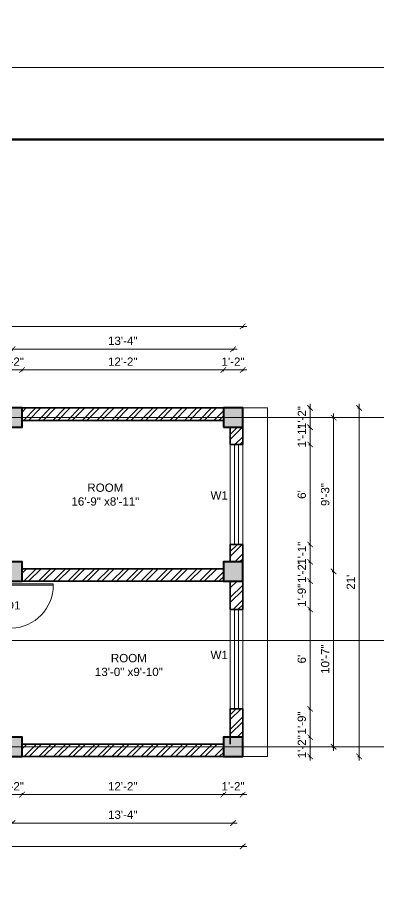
# Model space of a CAD drawing. Header units: inches. Extents: x 122663 to 154153, y 34228 to 39758.
# Drawn here: x 130944 to 131206, y 37755 to 38380 of the extents above; entities that cross this region are included whole.
import ezdxf

# ---------------------------------------------------------------- set-up
doc = ezdxf.new("R2010")
doc.units = ezdxf.units.IN
doc.header["$MEASUREMENT"] = 0
doc.header["$PDMODE"] = 35
for name, color, linetype, lineweight in [('BORDER', 7, 'Continuous', 60), ('Column', 181, 'Continuous', 40), ('Dimension', 130, 'Continuous', 9), ('Hatch', 9, 'Continuous', 9), ('SITE BOUNDARY', 1, 'Continuous', 30), ('TEXT', 255, 'Continuous', 35), ('Walls', 11, 'Continuous', 35), ('Window', 3, 'Continuous', 0), ('Windows', 151, 'Continuous', 15)]:
    doc.layers.add(name, color=color, linetype=linetype, lineweight=lineweight)
doc.styles.get("Standard").update_dxf_attribs({"font": 'arial.ttf'})
doc.dimstyles.get("Standard").update_dxf_attribs({"dimtxt": 6, "dimasz": 4, "dimexe": 0, "dimexo": 6, "dimgap": 3, "dimtad": 1, "dimdec": 0, "dimzin": 0, "dimdsep": 46, "dimlunit": 4, "dimtxsty": 'Standard', "dimblk": 'ARCHTICK', "dimcen": 0.09, "dimdle": 3, "dimclrd": 256, "dimadec": 0, "dimazin": 0, "dimtfac": 1, "dimtdec": 0, "dimtofl": 0, "dimtmove": 0, "dimatfit": 3, "dimfxl": 1, "dimfxlon": 1, "dimtolj": 1, "dimtzin": 0, "dimlwd": -1, "dimarcsym": 0})
pattern_1 = [(45, (8020.12, -708.714), (-5.30330086, 5.30330086), []), (45, (8023.6555, -708.714), (-5.30330086, 5.30330086), [])]
pattern_2 = [(45, (8021.12, -708.714), (-5.30330086, 5.30330086), []), (45, (8024.6555, -708.714), (-5.30330086, 5.30330086), [])]
pattern_3 = [(45, (5400.856, 4e-11), (-5.30330086, 5.30330086), []), (45, (5404.392, 4e-11), (-5.30330086, 5.30330086), [])]

# ---------------------------------------------------------------- blocks, each defined once
blk = doc.blocks.new('colm')
at = {"layer": 'Hatch'}
h = blk.add_hatch(color=256, dxfattribs=at)
h.dxf.hatch_style = 1
h.paths.add_polyline_path([(66705.71, 8319.73), (66705.71, 8307.73), (66717.71, 8307.73), (66717.71, 8319.73)])
at = {"layer": 'Column'}
blk.add_lwpolyline([(66705.71, 8307.73), (66717.71, 8307.73), (66717.71, 8319.73), (66705.71, 8319.73)], close=True, dxfattribs=at)
blk = doc.blocks.new('_ArchTick')
at = {"color": 0, "linetype": 'ByBlock', "const_width": 0.15}
blk.add_lwpolyline([(-0.5, -0.5), (0.5, 0.5)], dxfattribs=at)
blk = doc.blocks.new('*D389')
at = {"layer": 'Defpoints', "color": 0, "transparency": 16777216}
for p in [(130947.34, 38124.52), (130933.34, 38096.99), (130947.34, 38096.99)]:
    blk.add_point(p, dxfattribs=at)
at = {"layer": 'Dimension', "transparency": 16777216}
blk.add_line((130930.34, 38124.52), (130950.34, 38124.52), dxfattribs=at)
at = {"layer": 'Dimension', "color": 0, "lineweight": -2, "transparency": 16777216}
for p, q in [((130933.34, 38123.52), (130933.34, 38124.52)), ((130947.34, 38123.52), (130947.34, 38124.52))]:
    blk.add_line(p, q, dxfattribs=at)
at = {"layer": 'Dimension', "transparency": 16777216, "xscale": 4, "yscale": 4, "zscale": 4, "rotation": 180}
blk.add_blockref('_ArchTick', (130933.34, 38124.52), dxfattribs=at)
at = {"layer": 'Dimension', "transparency": 16777216, "xscale": 4, "yscale": 4, "zscale": 4}
blk.add_blockref('_ArchTick', (130947.34, 38124.52), dxfattribs=at)
at = {"layer": 'Dimension', "color": 0, "lineweight": -2, "transparency": 16777216, "insert": (130940.34, 38130.53), "char_height": 6, "attachment_point": 5}
blk.add_mtext('\\A1;1\'-2"', dxfattribs=at)
blk = doc.blocks.new('*D390')
at = {"layer": 'Defpoints', "color": 0, "transparency": 16777216}
for p in [(131093.21, 38124.52), (130947.34, 38096.99), (131093.21, 38096.99)]:
    blk.add_point(p, dxfattribs=at)
at = {"layer": 'Dimension', "transparency": 16777216}
blk.add_line((130944.34, 38124.52), (131096.21, 38124.52), dxfattribs=at)
at = {"layer": 'Dimension', "color": 0, "lineweight": -2, "transparency": 16777216}
for p, q in [((130947.34, 38123.52), (130947.34, 38124.52)), ((131093.21, 38123.52), (131093.21, 38124.52))]:
    blk.add_line(p, q, dxfattribs=at)
at = {"layer": 'Dimension', "transparency": 16777216, "xscale": 4, "yscale": 4, "zscale": 4, "rotation": 180}
blk.add_blockref('_ArchTick', (130947.34, 38124.52), dxfattribs=at)
at = {"layer": 'Dimension', "transparency": 16777216, "xscale": 4, "yscale": 4, "zscale": 4}
blk.add_blockref('_ArchTick', (131093.21, 38124.52), dxfattribs=at)
at = {"layer": 'Dimension', "color": 0, "lineweight": -2, "transparency": 16777216, "insert": (131020.28, 38130.53), "char_height": 6, "attachment_point": 5}
blk.add_mtext('\\A1;12\'-2"', dxfattribs=at)
blk = doc.blocks.new('*D307')
at = {"layer": 'Defpoints', "color": 0, "transparency": 16777216}
for p in [(131107.21, 38124.52), (131093.21, 38096.99), (131107.21, 38096.99)]:
    blk.add_point(p, dxfattribs=at)
at = {"layer": 'Dimension', "transparency": 16777216}
blk.add_line((131090.21, 38124.52), (131110.21, 38124.52), dxfattribs=at)
at = {"layer": 'Dimension', "color": 0, "lineweight": -2, "transparency": 16777216}
for p, q in [((131093.21, 38123.52), (131093.21, 38124.52)), ((131107.21, 38123.52), (131107.21, 38124.52))]:
    blk.add_line(p, q, dxfattribs=at)
at = {"layer": 'Dimension', "transparency": 16777216, "xscale": 4, "yscale": 4, "zscale": 4, "rotation": 180}
blk.add_blockref('_ArchTick', (131093.21, 38124.52), dxfattribs=at)
at = {"layer": 'Dimension', "transparency": 16777216, "xscale": 4, "yscale": 4, "zscale": 4}
blk.add_blockref('_ArchTick', (131107.21, 38124.52), dxfattribs=at)
at = {"layer": 'Dimension', "color": 0, "lineweight": -2, "transparency": 16777216, "insert": (131100.21, 38130.53), "char_height": 6, "attachment_point": 5}
blk.add_mtext('\\A1;1\'-2"', dxfattribs=at)
blk = doc.blocks.new('*D393')
at = {"layer": 'Defpoints', "color": 0, "transparency": 16777216}
for p in [(131100.21, 38139.54), (130940.34, 38096.99), (131100.21, 38096.99)]:
    blk.add_point(p, dxfattribs=at)
at = {"layer": 'Dimension', "transparency": 16777216}
blk.add_line((130937.34, 38139.54), (131103.21, 38139.54), dxfattribs=at)
at = {"layer": 'Dimension', "color": 0, "lineweight": -2, "transparency": 16777216}
for p, q in [((130940.34, 38138.54), (130940.34, 38139.54)), ((131100.21, 38138.54), (131100.21, 38139.54))]:
    blk.add_line(p, q, dxfattribs=at)
at = {"layer": 'Dimension', "transparency": 16777216, "xscale": 4, "yscale": 4, "zscale": 4, "rotation": 180}
blk.add_blockref('_ArchTick', (130940.34, 38139.54), dxfattribs=at)
at = {"layer": 'Dimension', "transparency": 16777216, "xscale": 4, "yscale": 4, "zscale": 4}
blk.add_blockref('_ArchTick', (131100.21, 38139.54), dxfattribs=at)
at = {"layer": 'Dimension', "color": 0, "lineweight": -2, "transparency": 16777216, "insert": (131020.28, 38145.6), "char_height": 6, "attachment_point": 5}
blk.add_mtext('\\A1;13\'-4"', dxfattribs=at)
blk = doc.blocks.new('*D308')
at = {"layer": 'Defpoints', "color": 0, "transparency": 16777216}
for p in [(131107.21, 38156.11), (130607.52, 38096.99), (131107.21, 38096.99)]:
    blk.add_point(p, dxfattribs=at)
at = {"layer": 'Dimension', "transparency": 16777216}
blk.add_line((130604.52, 38156.11), (131110.21, 38156.11), dxfattribs=at)
at = {"layer": 'Dimension', "color": 0, "lineweight": -2, "transparency": 16777216}
for p, q in [((130607.52, 38155.11), (130607.52, 38156.11)), ((131107.21, 38155.11), (131107.21, 38156.11))]:
    blk.add_line(p, q, dxfattribs=at)
at = {"layer": 'Dimension', "transparency": 16777216, "xscale": 4, "yscale": 4, "zscale": 4, "rotation": 180}
blk.add_blockref('_ArchTick', (130607.52, 38156.11), dxfattribs=at)
at = {"layer": 'Dimension', "transparency": 16777216, "xscale": 4, "yscale": 4, "zscale": 4}
blk.add_blockref('_ArchTick', (131107.21, 38156.11), dxfattribs=at)
at = {"layer": 'Dimension', "color": 0, "lineweight": -2, "transparency": 16777216, "insert": (130857.37, 38162.17), "char_height": 6, "attachment_point": 5}
blk.add_mtext('\\A1;41\'-8"', dxfattribs=at)
blk = doc.blocks.new('*D408')
at = {"layer": 'Defpoints', "color": 0, "transparency": 16777216}
for p in [(130933.34, 37844.49), (130947.34, 37844.49), (130947.34, 37816.85)]:
    blk.add_point(p, dxfattribs=at)
at = {"layer": 'Dimension', "transparency": 16777216}
blk.add_line((130930.34, 37816.85), (130950.34, 37816.85), dxfattribs=at)
at = {"layer": 'Dimension', "color": 0, "lineweight": -2, "transparency": 16777216}
for p, q in [((130933.34, 37817.85), (130933.34, 37816.85)), ((130947.34, 37817.85), (130947.34, 37816.85))]:
    blk.add_line(p, q, dxfattribs=at)
at = {"layer": 'Dimension', "transparency": 16777216, "xscale": 4, "yscale": 4, "zscale": 4, "rotation": 180}
blk.add_blockref('_ArchTick', (130933.34, 37816.85), dxfattribs=at)
at = {"layer": 'Dimension', "transparency": 16777216, "xscale": 4, "yscale": 4, "zscale": 4}
blk.add_blockref('_ArchTick', (130947.34, 37816.85), dxfattribs=at)
at = {"layer": 'Dimension', "color": 0, "lineweight": -2, "transparency": 16777216, "insert": (130940.34, 37822.87), "char_height": 6, "attachment_point": 5}
blk.add_mtext('\\A1;1\'-2"', dxfattribs=at)
blk = doc.blocks.new('*D409')
at = {"layer": 'Defpoints', "color": 0, "transparency": 16777216}
for p in [(130947.34, 37844.49), (131093.21, 37844.49), (131093.21, 37816.85)]:
    blk.add_point(p, dxfattribs=at)
at = {"layer": 'Dimension', "transparency": 16777216}
blk.add_line((130944.34, 37816.85), (131096.21, 37816.85), dxfattribs=at)
at = {"layer": 'Dimension', "color": 0, "lineweight": -2, "transparency": 16777216}
for p, q in [((130947.34, 37817.85), (130947.34, 37816.85)), ((131093.21, 37817.85), (131093.21, 37816.85))]:
    blk.add_line(p, q, dxfattribs=at)
at = {"layer": 'Dimension', "transparency": 16777216, "xscale": 4, "yscale": 4, "zscale": 4, "rotation": 180}
blk.add_blockref('_ArchTick', (130947.34, 37816.85), dxfattribs=at)
at = {"layer": 'Dimension', "transparency": 16777216, "xscale": 4, "yscale": 4, "zscale": 4}
blk.add_blockref('_ArchTick', (131093.21, 37816.85), dxfattribs=at)
at = {"layer": 'Dimension', "color": 0, "lineweight": -2, "transparency": 16777216, "insert": (131020.28, 37822.87), "char_height": 6, "attachment_point": 5}
blk.add_mtext('\\A1;12\'-2"', dxfattribs=at)
blk = doc.blocks.new('*D410')
at = {"layer": 'Defpoints', "color": 0, "transparency": 16777216}
for p in [(131093.21, 37844.49), (131107.21, 37844.49), (131107.21, 37816.85)]:
    blk.add_point(p, dxfattribs=at)
at = {"layer": 'Dimension', "transparency": 16777216}
blk.add_line((131090.21, 37816.85), (131110.21, 37816.85), dxfattribs=at)
at = {"layer": 'Dimension', "color": 0, "lineweight": -2, "transparency": 16777216}
for p, q in [((131093.21, 37817.85), (131093.21, 37816.85)), ((131107.21, 37817.85), (131107.21, 37816.85))]:
    blk.add_line(p, q, dxfattribs=at)
at = {"layer": 'Dimension', "transparency": 16777216, "xscale": 4, "yscale": 4, "zscale": 4, "rotation": 180}
blk.add_blockref('_ArchTick', (131093.21, 37816.85), dxfattribs=at)
at = {"layer": 'Dimension', "transparency": 16777216, "xscale": 4, "yscale": 4, "zscale": 4}
blk.add_blockref('_ArchTick', (131107.21, 37816.85), dxfattribs=at)
at = {"layer": 'Dimension', "color": 0, "lineweight": -2, "transparency": 16777216, "insert": (131100.21, 37822.87), "char_height": 6, "attachment_point": 5}
blk.add_mtext('\\A1;1\'-2"', dxfattribs=at)
blk = doc.blocks.new('*D413')
at = {"layer": 'Defpoints', "color": 0, "transparency": 16777216}
for p in [(130940.34, 37844.49), (131100.21, 37844.49), (131100.21, 37796.16)]:
    blk.add_point(p, dxfattribs=at)
at = {"layer": 'Dimension', "color": 0, "lineweight": -2, "transparency": 16777216}
for p, q in [((130940.34, 37797.16), (130940.34, 37796.16)), ((131100.21, 37797.16), (131100.21, 37796.16))]:
    blk.add_line(p, q, dxfattribs=at)
at = {"layer": 'Dimension', "transparency": 16777216}
blk.add_line((130937.34, 37796.16), (131103.21, 37796.16), dxfattribs=at)
at = {"layer": 'Dimension', "transparency": 16777216, "xscale": 4, "yscale": 4, "zscale": 4, "rotation": 180}
blk.add_blockref('_ArchTick', (130940.34, 37796.16), dxfattribs=at)
at = {"layer": 'Dimension', "transparency": 16777216, "xscale": 4, "yscale": 4, "zscale": 4}
blk.add_blockref('_ArchTick', (131100.21, 37796.16), dxfattribs=at)
at = {"layer": 'Dimension', "color": 0, "lineweight": -2, "transparency": 16777216, "insert": (131020.28, 37802.22), "char_height": 6, "attachment_point": 5}
blk.add_mtext('\\A1;13\'-4"', dxfattribs=at)
blk = doc.blocks.new('*D311')
at = {"layer": 'Defpoints', "color": 0, "transparency": 16777216}
for p in [(130607.52, 37921.49), (131107.21, 37844.49), (131107.21, 37779.29)]:
    blk.add_point(p, dxfattribs=at)
at = {"layer": 'Dimension', "transparency": 16777216}
blk.add_line((130604.52, 37779.29), (131110.21, 37779.29), dxfattribs=at)
at = {"layer": 'Dimension', "color": 0, "lineweight": -2, "transparency": 16777216}
for p, q in [((130607.52, 37780.29), (130607.52, 37779.29)), ((131107.21, 37780.29), (131107.21, 37779.29))]:
    blk.add_line(p, q, dxfattribs=at)
at = {"layer": 'Dimension', "transparency": 16777216, "xscale": 4, "yscale": 4, "zscale": 4, "rotation": 180}
blk.add_blockref('_ArchTick', (130607.52, 37779.29), dxfattribs=at)
at = {"layer": 'Dimension', "transparency": 16777216, "xscale": 4, "yscale": 4, "zscale": 4}
blk.add_blockref('_ArchTick', (131107.21, 37779.29), dxfattribs=at)
at = {"layer": 'Dimension', "color": 0, "lineweight": -2, "transparency": 16777216, "insert": (130857.37, 37785.35), "char_height": 6, "attachment_point": 5}
blk.add_mtext('\\A1;41\'-8"', dxfattribs=at)
blk = doc.blocks.new('*D414')
at = {"layer": 'Defpoints', "color": 0, "transparency": 16777216}
for p in [(131107.21, 38096.99), (131107.21, 38082.99), (131156.1, 38082.99)]:
    blk.add_point(p, dxfattribs=at)
at = {"layer": 'Dimension', "color": 0, "lineweight": -2, "transparency": 16777216}
for p, q in [((131155.1, 38096.99), (131156.1, 38096.99)), ((131155.1, 38082.99), (131156.1, 38082.99))]:
    blk.add_line(p, q, dxfattribs=at)
at = {"layer": 'Dimension', "transparency": 16777216}
blk.add_line((131156.1, 38099.99), (131156.1, 38079.99), dxfattribs=at)
at = {"layer": 'Dimension', "transparency": 16777216, "xscale": 4, "yscale": 4, "zscale": 4}
for p, rotation in [((131156.1, 38096.99), 90), ((131156.1, 38082.99), 270)]:
    blk.add_blockref('_ArchTick', p, dxfattribs=dict(at, rotation=rotation))
at = {"layer": 'Dimension', "color": 0, "lineweight": -2, "transparency": 16777216, "insert": (131150.09, 38089.99), "char_height": 6, "attachment_point": 5, "rotation": 90}
blk.add_mtext('\\A1;1\'-2"', dxfattribs=at)
blk = doc.blocks.new('*D312')
at = {"layer": 'Defpoints', "color": 0, "transparency": 16777216}
for p in [(131107.21, 38070.49), (131107.21, 37997.99), (131156.1, 37997.99)]:
    blk.add_point(p, dxfattribs=at)
at = {"layer": 'Dimension', "transparency": 16777216}
blk.add_line((131156.1, 38073.49), (131156.1, 37994.99), dxfattribs=at)
at = {"layer": 'Dimension', "color": 0, "lineweight": -2, "transparency": 16777216}
for p, q in [((131155.1, 38070.49), (131156.1, 38070.49)), ((131155.1, 37997.99), (131156.1, 37997.99))]:
    blk.add_line(p, q, dxfattribs=at)
at = {"layer": 'Dimension', "transparency": 16777216, "xscale": 4, "yscale": 4, "zscale": 4}
for p, rotation in [((131156.1, 38070.49), 90), ((131156.1, 37997.99), 270)]:
    blk.add_blockref('_ArchTick', p, dxfattribs=dict(at, rotation=rotation))
at = {"layer": 'Dimension', "color": 0, "lineweight": -2, "transparency": 16777216, "insert": (131150.04, 38034.24), "char_height": 6, "attachment_point": 5, "rotation": 90}
blk.add_mtext("\\A1;6'", dxfattribs=at)
blk = doc.blocks.new('*D415')
at = {"layer": 'Defpoints', "color": 0, "transparency": 16777216}
for p in [(131107.21, 37985.49), (131107.21, 37971.49), (131156.1, 37971.49)]:
    blk.add_point(p, dxfattribs=at)
at = {"layer": 'Dimension', "color": 0, "lineweight": -2, "transparency": 16777216}
for p, q in [((131155.1, 37985.49), (131156.1, 37985.49)), ((131155.1, 37971.49), (131156.1, 37971.49))]:
    blk.add_line(p, q, dxfattribs=at)
at = {"layer": 'Dimension', "transparency": 16777216}
blk.add_line((131156.1, 37988.49), (131156.1, 37968.49), dxfattribs=at)
at = {"layer": 'Dimension', "transparency": 16777216, "xscale": 4, "yscale": 4, "zscale": 4}
for p, rotation in [((131156.1, 37985.49), 90), ((131156.1, 37971.49), 270)]:
    blk.add_blockref('_ArchTick', p, dxfattribs=dict(at, rotation=rotation))
at = {"layer": 'Dimension', "color": 0, "lineweight": -2, "transparency": 16777216, "insert": (131150.09, 37978.49), "char_height": 6, "attachment_point": 5, "rotation": 90}
blk.add_mtext('\\A1;1\'-2"', dxfattribs=at)
blk = doc.blocks.new('*D416')
at = {"layer": 'Defpoints', "color": 0, "transparency": 16777216}
for p in [(131107.21, 37997.99), (131107.21, 37985.49), (131156.1, 37985.49)]:
    blk.add_point(p, dxfattribs=at)
at = {"layer": 'Dimension', "color": 0, "lineweight": -2, "transparency": 16777216}
for p, q in [((131155.1, 37997.99), (131156.1, 37997.99)), ((131155.1, 37985.49), (131156.1, 37985.49))]:
    blk.add_line(p, q, dxfattribs=at)
at = {"layer": 'Dimension', "transparency": 16777216}
blk.add_line((131156.1, 38000.99), (131156.1, 37982.49), dxfattribs=at)
at = {"layer": 'Dimension', "transparency": 16777216, "xscale": 4, "yscale": 4, "zscale": 4}
for p, rotation in [((131156.1, 37997.99), 90), ((131156.1, 37985.49), 270)]:
    blk.add_blockref('_ArchTick', p, dxfattribs=dict(at, rotation=rotation))
at = {"layer": 'Dimension', "color": 0, "lineweight": -2, "transparency": 16777216, "insert": (131150.09, 37991.74), "char_height": 6, "attachment_point": 5, "rotation": 90}
blk.add_mtext('\\A1;1\'-1"', dxfattribs=at)
blk = doc.blocks.new('*D313')
at = {"layer": 'Defpoints', "color": 0, "transparency": 16777216}
for p in [(131107.21, 38082.99), (131156.1, 38082.99), (131107.21, 38070.49)]:
    blk.add_point(p, dxfattribs=at)
at = {"layer": 'Dimension', "transparency": 16777216}
blk.add_line((131156.1, 38067.49), (131156.1, 38085.99), dxfattribs=at)
at = {"layer": 'Dimension', "color": 0, "lineweight": -2, "transparency": 16777216}
for p, q in [((131155.1, 38082.99), (131156.1, 38082.99)), ((131155.1, 38070.49), (131156.1, 38070.49))]:
    blk.add_line(p, q, dxfattribs=at)
at = {"layer": 'Dimension', "transparency": 16777216, "xscale": 4, "yscale": 4, "zscale": 4}
for p, rotation in [((131156.1, 38082.99), 90), ((131156.1, 38070.49), 270)]:
    blk.add_blockref('_ArchTick', p, dxfattribs=dict(at, rotation=rotation))
at = {"layer": 'Dimension', "color": 0, "lineweight": -2, "transparency": 16777216, "insert": (131150.09, 38076.74), "char_height": 6, "attachment_point": 5, "rotation": 90}
blk.add_mtext('\\A1;1\'-1"', dxfattribs=at)
blk = doc.blocks.new('*D314')
at = {"layer": 'Defpoints', "color": 0, "transparency": 16777216}
for p in [(131107.21, 38089.99), (131107.21, 37978.49), (131173.08, 37978.49)]:
    blk.add_point(p, dxfattribs=at)
at = {"layer": 'Dimension', "transparency": 16777216}
blk.add_line((131173.08, 38092.99), (131173.08, 37975.49), dxfattribs=at)
at = {"layer": 'Dimension', "color": 0, "lineweight": -2, "transparency": 16777216}
for p, q in [((131172.08, 38089.99), (131173.08, 38089.99)), ((131172.08, 37978.49), (131173.08, 37978.49))]:
    blk.add_line(p, q, dxfattribs=at)
at = {"layer": 'Dimension', "transparency": 16777216, "xscale": 4, "yscale": 4, "zscale": 4}
for p, rotation in [((131173.08, 38089.99), 90), ((131173.08, 37978.49), 270)]:
    blk.add_blockref('_ArchTick', p, dxfattribs=dict(at, rotation=rotation))
at = {"layer": 'Dimension', "color": 0, "lineweight": -2, "transparency": 16777216, "insert": (131167.01, 38034.24), "char_height": 6, "attachment_point": 5, "rotation": 90}
blk.add_mtext('\\A1;9\'-3"', dxfattribs=at)
blk = doc.blocks.new('*D417')
at = {"layer": 'Defpoints', "color": 0, "transparency": 16777216}
for p in [(131107.21, 37978.49), (131107.21, 37851.49), (131173.08, 37851.49)]:
    blk.add_point(p, dxfattribs=at)
at = {"layer": 'Dimension', "color": 0, "lineweight": -2, "transparency": 16777216}
for p, q in [((131172.08, 37978.49), (131173.08, 37978.49)), ((131172.08, 37851.49), (131173.08, 37851.49))]:
    blk.add_line(p, q, dxfattribs=at)
at = {"layer": 'Dimension', "transparency": 16777216}
blk.add_line((131173.08, 37981.49), (131173.08, 37848.49), dxfattribs=at)
at = {"layer": 'Dimension', "transparency": 16777216, "xscale": 4, "yscale": 4, "zscale": 4}
for p, rotation in [((131173.08, 37978.49), 90), ((131173.08, 37851.49), 270)]:
    blk.add_blockref('_ArchTick', p, dxfattribs=dict(at, rotation=rotation))
at = {"layer": 'Dimension', "color": 0, "lineweight": -2, "transparency": 16777216, "insert": (131167.02, 37914.99), "char_height": 6, "attachment_point": 5, "rotation": 90}
blk.add_mtext('\\A1;10\'-7"', dxfattribs=at)
blk = doc.blocks.new('*D315')
at = {"layer": 'Defpoints', "color": 0, "transparency": 16777216}
for p in [(131107.21, 38096.99), (131191.55, 38096.99), (131107.21, 37844.49)]:
    blk.add_point(p, dxfattribs=at)
at = {"layer": 'Dimension', "color": 0, "lineweight": -2, "transparency": 16777216}
for p, q in [((131190.55, 38096.99), (131191.55, 38096.99)), ((131190.55, 37844.49), (131191.55, 37844.49))]:
    blk.add_line(p, q, dxfattribs=at)
at = {"layer": 'Dimension', "transparency": 16777216}
blk.add_line((131191.55, 37841.49), (131191.55, 38099.99), dxfattribs=at)
at = {"layer": 'Dimension', "transparency": 16777216, "xscale": 4, "yscale": 4, "zscale": 4}
for p, rotation in [((131191.55, 38096.99), 90), ((131191.55, 37844.49), 270)]:
    blk.add_blockref('_ArchTick', p, dxfattribs=dict(at, rotation=rotation))
at = {"layer": 'Dimension', "color": 0, "lineweight": -2, "transparency": 16777216, "insert": (131185.53, 37970.74), "char_height": 6, "attachment_point": 5, "rotation": 90}
blk.add_mtext("\\A1;21'", dxfattribs=at)
blk = doc.blocks.new('GFFGS')
at = {"layer": 'Windows'}
for p, q in [((97915.22, 19628.63), (97915.22, 19658.74)), ((97916.19, 19658.74), (97915.22, 19658.74)), ((97916.19, 19627.65), (97916.19, 19658.77)), ((97915.22, 19628.63), (97913.27, 19628.63)), ((97913.27, 19628.63), (97913.27, 19624.73)), ((97913.27, 19624.73), (97916.19, 19624.73)), ((97915.22, 19627.65), (97915.22, 19628.63)), ((97916.19, 19627.65), (97915.22, 19627.65)), ((97916.19, 19624.73), (97916.19, 19627.65)), ((97946.35, 19624.73), (97946.35, 19627.65)), ((97946.35, 19627.65), (97947.32, 19627.65)), ((97949.27, 19624.73), (97946.35, 19624.73)), ((97947.32, 19627.65), (97947.32, 19628.63)), ((97947.32, 19628.63), (97949.27, 19628.63)), ((97949.27, 19628.63), (97949.27, 19624.73))]:
    blk.add_line(p, q, dxfattribs=at)
blk.add_arc((97916.25, 19627.66), 31.08, 1.78005, 90.12347, dxfattribs=at)
blk = doc.blocks.new('*D384')
at = {"layer": 'Defpoints', "color": 0, "transparency": 16777216}
for p in [(131107.21, 37971.49), (131107.21, 37950.99), (131156.1, 37950.99)]:
    blk.add_point(p, dxfattribs=at)
at = {"layer": 'Dimension', "color": 0, "lineweight": -2, "transparency": 16777216}
for p, q in [((131155.1, 37971.49), (131156.1, 37971.49)), ((131155.1, 37950.99), (131156.1, 37950.99))]:
    blk.add_line(p, q, dxfattribs=at)
at = {"layer": 'Dimension', "transparency": 16777216}
blk.add_line((131156.1, 37974.49), (131156.1, 37947.99), dxfattribs=at)
at = {"layer": 'Dimension', "transparency": 16777216, "xscale": 4, "yscale": 4, "zscale": 4}
for p, rotation in [((131156.1, 37971.49), 90), ((131156.1, 37950.99), 270)]:
    blk.add_blockref('_ArchTick', p, dxfattribs=dict(at, rotation=rotation))
at = {"layer": 'Dimension', "color": 0, "transparency": 16777216, "insert": (131150.04, 37961.24), "char_height": 6, "attachment_point": 5, "rotation": 90}
blk.add_mtext('\\A1;1\'-9"', dxfattribs=at)
blk = doc.blocks.new('*D385')
at = {"layer": 'Defpoints', "color": 0, "transparency": 16777216}
for p in [(131107.21, 37950.99), (131107.21, 37878.99), (131156.1, 37878.99)]:
    blk.add_point(p, dxfattribs=at)
at = {"layer": 'Dimension', "transparency": 16777216}
blk.add_line((131156.1, 37953.99), (131156.1, 37875.99), dxfattribs=at)
at = {"layer": 'Dimension', "color": 0, "lineweight": -2, "transparency": 16777216}
for p, q in [((131155.1, 37950.99), (131156.1, 37950.99)), ((131155.1, 37878.99), (131156.1, 37878.99))]:
    blk.add_line(p, q, dxfattribs=at)
at = {"layer": 'Dimension', "transparency": 16777216, "xscale": 4, "yscale": 4, "zscale": 4}
for p, rotation in [((131156.1, 37950.99), 90), ((131156.1, 37878.99), 270)]:
    blk.add_blockref('_ArchTick', p, dxfattribs=dict(at, rotation=rotation))
at = {"layer": 'Dimension', "color": 0, "transparency": 16777216, "insert": (131150.04, 37914.99), "char_height": 6, "attachment_point": 5, "rotation": 90}
blk.add_mtext("\\A1;6'", dxfattribs=at)
blk = doc.blocks.new('*D386')
at = {"layer": 'Defpoints', "color": 0, "transparency": 16777216}
for p in [(131107.21, 37878.99), (131107.21, 37858.49), (131156.1, 37858.49)]:
    blk.add_point(p, dxfattribs=at)
at = {"layer": 'Dimension', "color": 0, "lineweight": -2, "transparency": 16777216}
for p, q in [((131155.1, 37878.99), (131156.1, 37878.99)), ((131155.1, 37858.49), (131156.1, 37858.49))]:
    blk.add_line(p, q, dxfattribs=at)
at = {"layer": 'Dimension', "transparency": 16777216}
blk.add_line((131156.1, 37881.99), (131156.1, 37855.49), dxfattribs=at)
at = {"layer": 'Dimension', "transparency": 16777216, "xscale": 4, "yscale": 4, "zscale": 4}
for p, rotation in [((131156.1, 37878.99), 90), ((131156.1, 37858.49), 270)]:
    blk.add_blockref('_ArchTick', p, dxfattribs=dict(at, rotation=rotation))
at = {"layer": 'Dimension', "color": 0, "transparency": 16777216, "insert": (131150.04, 37868.74), "char_height": 6, "attachment_point": 5, "rotation": 90}
blk.add_mtext('\\A1;1\'-9"', dxfattribs=at)
blk = doc.blocks.new('*D423')
at = {"layer": 'Defpoints', "color": 0, "transparency": 16777216}
for p in [(131107.21, 37858.49), (131107.21, 37844.49), (131156.1, 37844.49)]:
    blk.add_point(p, dxfattribs=at)
at = {"layer": 'Dimension', "transparency": 16777216}
blk.add_line((131156.1, 37861.49), (131156.1, 37841.49), dxfattribs=at)
at = {"layer": 'Dimension', "color": 0, "lineweight": -2, "transparency": 16777216}
for p, q in [((131155.1, 37858.49), (131156.1, 37858.49)), ((131155.1, 37844.49), (131156.1, 37844.49))]:
    blk.add_line(p, q, dxfattribs=at)
at = {"layer": 'Dimension', "transparency": 16777216, "xscale": 4, "yscale": 4, "zscale": 4}
for p, rotation in [((131156.1, 37858.49), 90), ((131156.1, 37844.49), 270)]:
    blk.add_blockref('_ArchTick', p, dxfattribs=dict(at, rotation=rotation))
at = {"layer": 'Dimension', "color": 0, "transparency": 16777216, "insert": (131150.09, 37851.49), "char_height": 6, "attachment_point": 5, "rotation": 90}
blk.add_mtext('\\A1;1\'-2"', dxfattribs=at)

msp = doc.modelspace()

# ---------------------------------------------------------------- hatches: boundary and pattern name
at = {"layer": 'Hatch'}
h = msp.add_hatch(dxfattribs=at)
h.set_pattern_fill('ANSI32', color=256, scale=20)
h.set_pattern_definition(pattern_1)
h.paths.add_polyline_path([(130947.34, 38096.99), (130947.34, 38087.99), (131093.21, 38087.99), (131093.21, 38096.99)])
h = msp.add_hatch(dxfattribs=at)
h.set_pattern_fill('ANSI32', color=256, scale=20)
h.set_pattern_definition(pattern_2)
h.paths.add_polyline_path([(131098.21, 38082.99), (131098.21, 38070.49), (131107.21, 38070.49), (131107.21, 38082.99)])
h = msp.add_hatch(dxfattribs=at)
h.set_pattern_fill('ANSI32', color=256, scale=20)
h.set_pattern_definition(pattern_2)
h.paths.add_polyline_path([(131107.21, 37997.99), (131098.21, 37997.99), (131098.21, 37985.49), (131107.21, 37985.49)])
h = msp.add_hatch(dxfattribs=at)
h.set_pattern_fill('ANSI32', color=256, scale=20)
h.set_pattern_definition(pattern_1)
h.paths.add_polyline_path([(131093.21, 37971.49), (131093.21, 37980.49), (130947.34, 37980.49), (130947.34, 37971.49)])
h = msp.add_hatch(dxfattribs=at)
h.set_pattern_fill('ANSI32', color=256, scale=20)
h.set_pattern_definition(pattern_3)
h.paths.add_polyline_path([(131107.21, 37971.49), (131098.21, 37971.49), (131098.21, 37950.99), (131107.21, 37950.99)])
h = msp.add_hatch(dxfattribs=at)
h.set_pattern_fill('ANSI32', color=256, scale=20)
h.set_pattern_definition(pattern_3)
h.paths.add_polyline_path([(131107.21, 37878.99), (131098.21, 37878.99), (131098.21, 37858.49), (131107.21, 37858.49)])
h = msp.add_hatch(dxfattribs=at)
h.set_pattern_fill('ANSI32', color=256, scale=20)
h.set_pattern_definition(pattern_1)
h.paths.add_polyline_path([(130947.34, 37853.49), (130947.34, 37844.49), (131093.21, 37844.49), (131093.21, 37853.49)])

# ---------------------------------------------------------------- linework, layer by layer
at = {"layer": 'BORDER'}
msp.add_lwpolyline([(131602.37, 38291.59), (131602.37, 36200.74), (128539.53, 36200.74), (128539.53, 38291.59)], close=True, dxfattribs=at)
at = {"layer": 'SITE BOUNDARY'}
msp.add_circle((130143.63, 37296.4), 2461.59, dxfattribs=at)
at = {"layer": 'Walls'}
for p, q in [((130947.34, 38096.99), (131093.21, 38096.99)), ((130947.34, 38087.99), (131093.21, 38087.99)), ((131098.21, 38082.99), (131098.21, 38070.49)), ((131107.21, 38082.99), (131107.21, 38070.49)), ((131098.21, 38070.49), (131107.21, 38070.49)), ((131098.21, 37997.99), (131098.21, 37985.49)), ((131098.21, 37997.99), (131107.21, 37997.99)), ((131107.21, 37997.99), (131107.21, 37985.49)), ((130947.34, 37980.49), (131093.21, 37980.49)), ((130947.34, 37971.49), (131093.21, 37971.49)), ((131098.21, 37971.49), (131098.21, 37950.99)), ((131107.21, 37971.49), (131107.21, 37950.99)), ((131107.21, 37950.99), (131098.21, 37950.99)), ((131098.21, 37878.99), (131098.21, 37858.49)), ((131107.21, 37878.99), (131098.21, 37878.99)), ((131107.21, 37878.99), (131107.21, 37858.49)), ((131093.21, 37853.49), (130947.34, 37853.49)), ((131098.21, 37858.49), (131098.21, 37853.49)), ((131107.21, 37858.49), (131107.21, 37844.49)), ((131093.21, 37844.49), (130947.34, 37844.49))]:
    msp.add_line(p, q, dxfattribs=at)
at = {"layer": 'Window'}
msp.add_lwpolyline([(131654.37, 38343.59), (131654.37, 36148.74), (128487.53, 36148.74), (128487.53, 38343.59)], close=True, dxfattribs=at)
at = {"layer": 'Windows'}
for p, q in [((131107.21, 38096.99), (131125.21, 38096.99)), ((131125.21, 38096.99), (131125.21, 37844.49)), ((131098.21, 37997.99), (131098.21, 38070.49)), ((131101.21, 37997.99), (131101.21, 38070.49)), ((131104.21, 37997.99), (131104.21, 38070.49)), ((131107.21, 37997.99), (131107.21, 38070.49)), ((131098.21, 37878.99), (131098.21, 37950.99)), ((131101.21, 37878.99), (131101.21, 37950.99)), ((131104.21, 37950.99), (131104.21, 37878.99)), ((131107.21, 37950.99), (131107.21, 37878.99)), ((131125.21, 37844.49), (131107.21, 37844.49))]:
    msp.add_line(p, q, dxfattribs=at)
for p in [(129885.84, 38089.99), (129885.84, 37928.49), (130024.66, 37851.49)]:
    msp.add_xline(p, (1, 0), dxfattribs=at)

# ---------------------------------------------------------------- block references
at = {"layer": 'Column', "xscale": 1.166666666668081, "yscale": 1.166666666668081, "zscale": 1.166666666668081}
for p in [(53110.02, 28390.64), (53269.89, 28390.64), (53110.02, 28279.14), (53269.89, 28279.14), (53110.02, 28152.14), (53269.89, 28152.14)]:
    msp.add_blockref('colm', p, dxfattribs=at)
at = {"layer": 'Windows', "rotation": 270}
msp.add_blockref('GFFGS', (111311.16, 135884.76), dxfattribs=at)

# ---------------------------------------------------------------- texts
at = {"layer": 'TEXT', "char_height": 6}
for s, width, heights, insert, attachment_point in [('\\pi29.7286;ROOM\\P\\pi18.16039;16\'-9" x8\'-11"', 84.2389, [17.84], (130964.92, 38026.14), 7), ('W1', 18.7269, [0], (131083.9, 38036.62), 1), ('\\pi5.0988;D1', 18.7269, [0], (130930.41, 37956.98), 1), ('\\pi29.7286;ROOM\\P\\pi18.16039;13\'-0" x9\'-10"', 84.2389, [0], (130981.95, 37902.67), 7), ('W1', 18.7269, [0], (131083.9, 37921.01), 1)]:
    msp.add_mtext_dynamic_manual_height_columns(s, width=width, gutter_width=1, heights=heights, dxfattribs=dict(at, insert=insert, attachment_point=attachment_point))

# ---------------------------------------------------------------- dimensions: what is measured, and where the dimension line sits
at = {"layer": 'Dimension', "lineweight": -2}
for base, p1, p2, picture, middle in [((131107.21, 38156.11), (130607.52, 38096.99), (131107.21, 38096.99), '*D308', (130857.37, 38162.17)), ((131100.21, 38139.54), (130940.34, 38096.99), (131100.21, 38096.99), '*D393', (131020.28, 38145.6)), ((131093.21, 38124.52), (130947.34, 38096.99), (131093.21, 38096.99), '*D390', (131020.28, 38130.53)), ((131107.21, 37779.29), (130607.52, 37921.49), (131107.21, 37844.49), '*D311', (130857.37, 37785.35)), ((131100.21, 37796.16), (130940.34, 37844.49), (131100.21, 37844.49), '*D413', (131020.28, 37802.22)), ((131093.21, 37816.85), (130947.34, 37844.49), (131093.21, 37844.49), '*D409', (131020.28, 37822.87))]:
    dim = msp.add_linear_dim(base=base, p1=p1, p2=p2, dimstyle='Standard', override={"dimtmove": 1}, dxfattribs=at)
    dim.commit()
    dim.dimension.update_dxf_attribs({"geometry": picture, "text_midpoint": middle})
for base, p1, p2, picture, middle in [((130947.34, 38124.52), (130933.34, 38096.99), (130947.34, 38096.99), '*D389', (130940.34, 38124.52)), ((131107.21, 38124.52), (131093.21, 38096.99), (131107.21, 38096.99), '*D307', (131100.21, 38124.52)), ((130947.34, 37816.85), (130933.34, 37844.49), (130947.34, 37844.49), '*D408', (130940.34, 37816.85)), ((131107.21, 37816.85), (131093.21, 37844.49), (131107.21, 37844.49), '*D410', (131100.21, 37816.85))]:
    dim = msp.add_linear_dim(base=base, p1=p1, p2=p2, dimstyle='Standard', override={"dimtmove": 1}, dxfattribs=at)
    dim.commit()
    dim.dimension.update_dxf_attribs({"geometry": picture, "text_midpoint": middle, "dimtype": 160})
for base, p1, p2, picture, middle in [((131156.1, 38082.99), (131107.21, 38096.99), (131107.21, 38082.99), '*D414', (131156.1, 38089.99)), ((131156.1014142, 38082.98782168), (131107.2140044, 38070.48782168), (131107.2140044, 38082.98782168), '*D313', (131156.1014142, 38076.73782168)), ((131156.1014142, 37985.49025462), (131107.2140044, 37997.99025462), (131107.2140044, 37985.49025462), '*D416', (131156.1014142, 37991.74025462)), ((131156.1, 37971.49), (131107.21, 37985.49), (131107.21, 37971.49), '*D415', (131156.1, 37978.49))]:
    dim = msp.add_linear_dim(base=base, p1=p1, p2=p2, angle=90, dimstyle='Standard', override={"dimtmove": 1}, dxfattribs=at)
    dim.commit()
    dim.dimension.update_dxf_attribs({"geometry": picture, "text_midpoint": middle, "dimtype": 160})
for base, p1, p2, picture, middle in [((131191.5453, 38096.9878), (131107.214, 37844.4903), (131107.214, 38096.9878), '*D315', (131185.533, 37970.739)), ((131173.0786, 37978.4903), (131107.214, 38089.9878), (131107.214, 37978.4903), '*D314', (131167.0131, 38034.239)), ((131156.1014, 37997.9903), (131107.214, 38070.4878), (131107.214, 37997.9903), '*D312', (131150.038, 38034.239)), ((131173.08, 37851.49), (131107.21, 37978.49), (131107.21, 37851.49), '*D417', (131167.02, 37914.99))]:
    dim = msp.add_linear_dim(base=base, p1=p1, p2=p2, angle=90, dimstyle='Standard', override={"dimtmove": 1}, dxfattribs=at)
    dim.commit()
    dim.dimension.update_dxf_attribs({"geometry": picture, "text_midpoint": middle})
at = {"layer": 'Dimension'}
for base, p1, p2, picture, middle in [((131156.1014142, 37950.99025462), (131107.2140044, 37971.49025462), (131107.2140044, 37950.99025462), '*D384', (131156.1014142, 37961.24025462)), ((131156.1014142, 37858.49025462), (131107.2140044, 37878.99025462), (131107.2140044, 37858.49025462), '*D386', (131156.1014142, 37868.74025462)), ((131156.1, 37844.49), (131107.21, 37858.49), (131107.21, 37844.49), '*D423', (131156.1, 37851.49))]:
    dim = msp.add_linear_dim(base=base, p1=p1, p2=p2, angle=90, dimstyle='Standard', override={"dimtmove": 1}, dxfattribs=at)
    dim.commit()
    dim.dimension.update_dxf_attribs({"geometry": picture, "text_midpoint": middle, "dimtype": 160})
dim = msp.add_linear_dim(base=(131156.1, 37878.99), p1=(131107.21, 37950.99), p2=(131107.21, 37878.99), angle=90, dimstyle='Standard', override={"dimtmove": 1}, dxfattribs=at)
dim.commit()
dim.dimension.update_dxf_attribs({"geometry": '*D385', "text_midpoint": (131150.04, 37914.99)})

doc.saveas('drawing.dxf')
